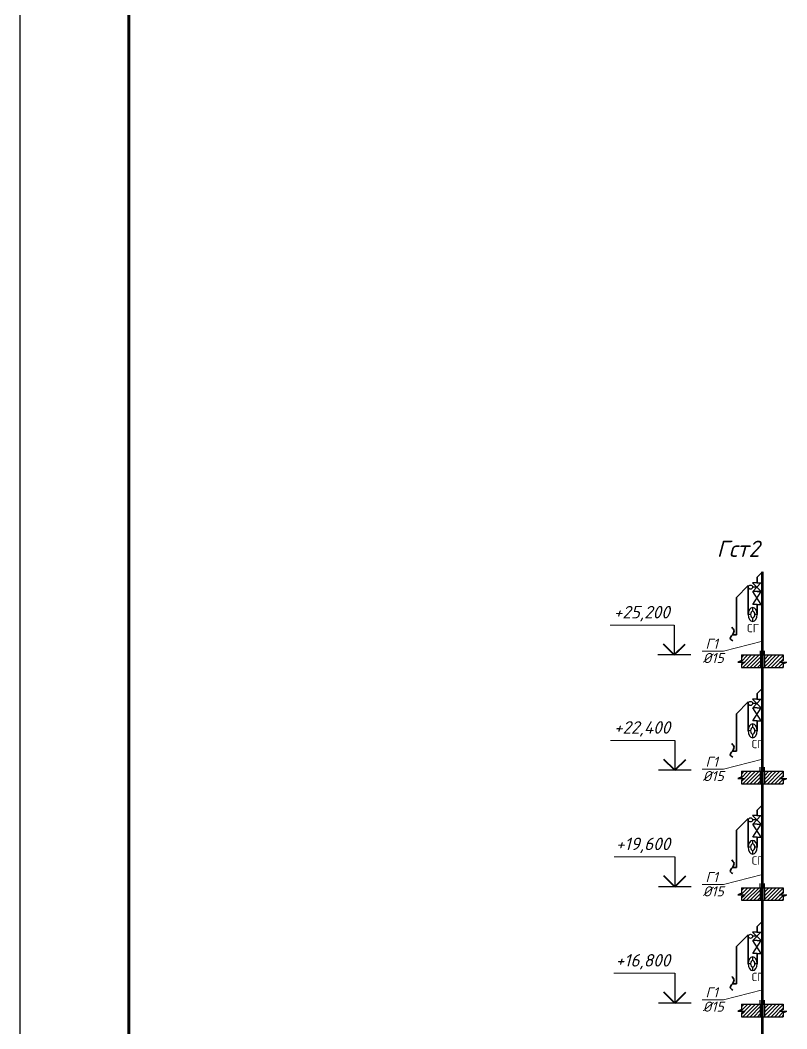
# Model space of a CAD drawing. Header units: millimetres. Extents: x -710977 to 10671, y -929782 to 89628.
# Drawn here: x 846.5 to 987.6, y 4422.6 to 4608.1 of the extents above; entities that cross this region are included whole.
import ezdxf

# ---------------------------------------------------------------- set-up
doc = ezdxf.new("R2010")
doc.units = ezdxf.units.MM
doc.header["$LTSCALE"] = 0.4
doc.layers.add('А1', color=7, linetype='Continuous')
doc.layers.add('аксонометрия', color=84, linetype='Continuous')
for name, color, linetype, lineweight in [('здания', 7, 'Continuous', 25), ('Надписи', 7, 'Continuous', 20), ('основной', 7, 'Continuous', 60)]:
    doc.layers.add(name, color=color, linetype=linetype, lineweight=lineweight)
doc.styles.add('Zhenka', font='isocpeur.ttf', dxfattribs={"height": 400})
doc.styles.add('текстовый', font='isocpeui.ttf', dxfattribs={"height": 5})
pattern_1 = [(45, (596.2527, 4344.9674), (-0.33808543, 0.33808543), [])]
pattern_2 = [(45, (596.2527, 4323.5474), (-0.33808543, 0.33808543), [])]

msp = doc.modelspace()

# ---------------------------------------------------------------- hatches: boundary and pattern name
at = {"layer": 'аксонометрия', "lineweight": 25}
h = msp.add_hatch(dxfattribs=at)
h.set_pattern_fill('ANSI31', scale=3.825, style=0)
h.set_pattern_definition([(45, (596.2527, 4387.78443), (-0.33808543, 0.33808543), [])])
h.paths.add_polyline_path([(982.688, 4489.054), (982.688, 4491.349), (979.245, 4491.349), (979.245, 4490.361), (978.567, 4490.048), (979.923, 4490.048), (979.245, 4489.736), (979.245, 4489.054)])
h = msp.add_hatch(dxfattribs=at)
h.set_pattern_fill('ANSI31', scale=3.825, style=0)
h.set_pattern_definition([(45, (596.2527, 4366.36443), (-0.33808543, 0.33808543), [])])
h.paths.add_polyline_path([(983.453, 4489.054), (986.895, 4489.054), (986.895, 4489.736), (987.573, 4490.048), (986.217, 4490.048), (986.895, 4490.361), (986.895, 4491.349), (983.453, 4491.349)])
h = msp.add_hatch(dxfattribs=at)
h.set_pattern_fill('ANSI31', scale=3.825, style=0)
h.set_pattern_definition([(45, (596.2527, 4366.3874), (-0.33808543, 0.33808543), [])])
h.paths.add_polyline_path([(982.688, 4467.657), (982.688, 4469.952), (979.245, 4469.952), (979.245, 4468.964), (978.567, 4468.651), (979.923, 4468.651), (979.245, 4468.339), (979.245, 4467.657)])
h = msp.add_hatch(dxfattribs=at)
h.set_pattern_fill('ANSI31', scale=3.825, style=0)
h.set_pattern_definition(pattern_1)
h.paths.add_polyline_path([(983.453, 4467.657), (986.895, 4467.657), (986.895, 4468.339), (987.573, 4468.651), (986.217, 4468.651), (986.895, 4468.964), (986.895, 4469.952), (983.453, 4469.952)])
h = msp.add_hatch(dxfattribs=at)
h.set_pattern_fill('ANSI31', scale=3.825, style=0)
h.set_pattern_definition(pattern_1)
h.paths.add_polyline_path([(982.688, 4446.237), (982.688, 4448.532), (979.245, 4448.532), (979.245, 4447.544), (978.567, 4447.231), (979.923, 4447.231), (979.245, 4446.919), (979.245, 4446.237)])
h = msp.add_hatch(dxfattribs=at)
h.set_pattern_fill('ANSI31', scale=3.825, style=0)
h.set_pattern_definition(pattern_2)
h.paths.add_polyline_path([(983.453, 4446.237), (986.895, 4446.237), (986.895, 4446.919), (987.573, 4447.231), (986.217, 4447.231), (986.895, 4447.544), (986.895, 4448.532), (983.453, 4448.532)])
h = msp.add_hatch(dxfattribs=at)
h.set_pattern_fill('ANSI31', scale=3.825, style=0)
h.set_pattern_definition(pattern_2)
h.paths.add_polyline_path([(982.688, 4424.817), (982.688, 4427.112), (979.245, 4427.112), (979.245, 4426.124), (978.567, 4425.811), (979.923, 4425.811), (979.245, 4425.499), (979.245, 4424.817)])
h = msp.add_hatch(dxfattribs=at)
h.set_pattern_fill('ANSI31', scale=3.825, style=0)
h.set_pattern_definition([(45, (596.2527, 4302.1274), (-0.33808543, 0.33808543), [])])
h.paths.add_polyline_path([(983.453, 4424.817), (986.895, 4424.817), (986.895, 4425.499), (987.573, 4425.811), (986.217, 4425.811), (986.895, 4426.124), (986.895, 4427.112), (983.453, 4427.112)])

# ---------------------------------------------------------------- linework, layer by layer
at = {"color": 7, "lineweight": 35}
for p, q in [((982.096, 4505.652), (983.07, 4506.626)), ((982.096, 4505.652), (982.096, 4504.629)), ((980.49, 4504.114), (978.326, 4501.951)), ((980.49, 4498.798), (980.49, 4504.114)), ((978.326, 4501.951), (978.326, 4495.066)), ((982.096, 4500.656), (982.096, 4498.798)), ((978.326, 4495.066), (977.561, 4495.066)), ((982.096, 4484.255), (983.07, 4485.229)), ((982.096, 4484.255), (982.096, 4483.232)), ((980.49, 4482.717), (978.326, 4480.554)), ((980.49, 4477.401), (980.49, 4482.717)), ((978.326, 4480.554), (978.326, 4473.669)), ((982.096, 4479.259), (982.096, 4477.401)), ((978.326, 4473.669), (977.561, 4473.669)), ((982.096, 4462.835), (983.07, 4463.809)), ((982.096, 4462.835), (982.096, 4461.812)), ((980.49, 4461.297), (978.326, 4459.134)), ((980.49, 4455.981), (980.49, 4461.297)), ((978.326, 4459.134), (978.326, 4452.249)), ((982.096, 4457.839), (982.096, 4455.981)), ((978.326, 4452.249), (977.561, 4452.249)), ((982.096, 4441.415), (983.07, 4442.389)), ((982.096, 4441.415), (982.096, 4440.392)), ((980.49, 4439.877), (978.326, 4437.714)), ((980.49, 4434.561), (980.49, 4439.877)), ((978.326, 4437.714), (978.326, 4430.829)), ((982.096, 4436.419), (982.096, 4434.561)), ((978.326, 4430.829), (977.561, 4430.829))]:
    msp.add_line(p, q, dxfattribs=at)
at = {"color": 7, "lineweight": 20}
for p, q in [((966.877, 4496.852), (955.075, 4496.852)), ((983.07, 4493.889), (975.936, 4492.074)), ((971.973, 4492.074), (975.936, 4492.074)), ((966.965, 4475.647), (955.163, 4475.647)), ((983.07, 4472.169), (975.936, 4470.354)), ((971.973, 4470.354), (975.936, 4470.354)), ((966.965, 4454.227), (955.821, 4454.227)), ((983.07, 4450.968), (975.936, 4449.153)), ((971.973, 4449.153), (975.936, 4449.153)), ((966.965, 4432.807), (955.756, 4432.807)), ((983.07, 4429.754), (975.936, 4427.939)), ((971.973, 4427.939), (975.936, 4427.939))]:
    msp.add_line(p, q, dxfattribs=at)
at = {"color": 7, "lineweight": 25}
for p, q in [((966.877, 4496.852), (966.877, 4491.349)), ((966.877, 4495.559), (966.877, 4491.349)), ((969.894, 4491.349), (963.859, 4491.349)), ((966.965, 4475.647), (966.965, 4470.143)), ((966.965, 4474.353), (966.965, 4470.143)), ((969.982, 4470.143), (963.948, 4470.143)), ((966.965, 4454.227), (966.965, 4448.723)), ((966.965, 4452.933), (966.965, 4448.723)), ((969.982, 4448.723), (963.948, 4448.723)), ((966.965, 4432.807), (966.965, 4427.303)), ((969.982, 4427.303), (963.948, 4427.303))]:
    msp.add_line(p, q, dxfattribs=at)
at = {"color": 7, "lineweight": 35}
for points in [[(977.455, 4496.474), (977.858, 4495.805), (977.561, 4495.066), (977.179, 4494.389), (977.621, 4493.947)], [(977.455, 4475.077), (977.858, 4474.407), (977.561, 4473.669), (977.179, 4472.992), (977.621, 4472.55)], [(977.455, 4453.657), (977.858, 4452.987), (977.561, 4452.249), (977.179, 4451.572), (977.621, 4451.13)], [(977.455, 4432.237), (977.858, 4431.567), (977.561, 4430.829), (977.179, 4430.152), (977.621, 4429.71)]]:
    msp.add_spline(points, degree=3, dxfattribs=at)
at = {"layer": 'А1'}
msp.add_line((846.544, 4268.791), (846.544, 4862.791), dxfattribs=at)
at = {"layer": 'аксонометрия', "color": 7, "lineweight": 53}
for p, q in [((983.07, 4485.229), (983.07, 4506.626)), ((983.07, 4313.869), (983.07, 4485.229))]:
    msp.add_line(p, q, dxfattribs=at)
at = {"layer": 'аксонометрия', "color": 7, "lineweight": 25}
for p, q in [((982.067, 4503.837), (981.272, 4503.837)), ((982.037, 4504.629), (981.285, 4504.629)), ((982.848, 4503.044), (981.285, 4504.629)), ((981.345, 4503.044), (982.788, 4504.629)), ((982.037, 4504.629), (982.788, 4504.629)), ((982.848, 4500.656), (981.345, 4503.044)), ((981.345, 4500.656), (982.848, 4503.044)), ((982.096, 4503.044), (981.345, 4503.044)), ((982.037, 4503.044), (981.345, 4503.044)), ((982.729, 4503.044), (982.037, 4503.044)), ((982.096, 4503.044), (982.848, 4503.044)), ((981.293, 4499.399), (981.293, 4500.062)), ((982.096, 4500.656), (981.345, 4500.656)), ((982.096, 4500.656), (982.848, 4500.656)), ((980.894, 4498.798), (980.49, 4498.798)), ((981.293, 4497.533), (981.293, 4498.197)), ((982.096, 4498.798), (981.692, 4498.798)), ((979.245, 4490.361), (978.567, 4490.048)), ((979.245, 4491.349), (986.895, 4491.349)), ((979.245, 4491.349), (979.245, 4490.361)), ((982.7, 4491.349), (982.7, 4492.114)), ((982.7, 4491.349), (982.7, 4489.054)), ((983.465, 4491.349), (983.465, 4492.114)), ((983.465, 4491.349), (983.465, 4489.054)), ((986.895, 4490.361), (986.217, 4490.048)), ((986.895, 4491.349), (986.895, 4490.361)), ((978.567, 4490.048), (979.923, 4490.048)), ((979.245, 4489.736), (979.923, 4490.048)), ((979.245, 4489.736), (979.245, 4489.054)), ((979.245, 4489.054), (986.895, 4489.054)), ((986.217, 4490.048), (987.573, 4490.048)), ((986.895, 4489.736), (987.573, 4490.048)), ((986.895, 4489.736), (986.895, 4489.054)), ((982.037, 4483.232), (981.285, 4483.232)), ((982.848, 4481.647), (981.285, 4483.232)), ((981.345, 4481.647), (982.788, 4483.232)), ((982.037, 4483.232), (982.788, 4483.232)), ((982.067, 4482.44), (981.272, 4482.44)), ((982.096, 4481.647), (981.345, 4481.647)), ((982.848, 4479.259), (981.345, 4481.647)), ((981.345, 4479.259), (982.848, 4481.647)), ((982.096, 4481.647), (982.848, 4481.647)), ((982.096, 4479.259), (981.345, 4479.259)), ((982.096, 4479.259), (982.848, 4479.259)), ((980.894, 4477.401), (980.49, 4477.401)), ((981.293, 4478.002), (981.293, 4478.665)), ((982.096, 4477.401), (981.692, 4477.401)), ((981.293, 4476.136), (981.293, 4476.8)), ((979.245, 4469.952), (986.895, 4469.952)), ((979.245, 4469.952), (979.245, 4468.964)), ((982.688, 4469.952), (982.688, 4470.717)), ((982.688, 4469.952), (982.688, 4467.657)), ((983.453, 4469.952), (983.453, 4470.717)), ((983.453, 4469.952), (983.453, 4467.657)), ((986.895, 4469.952), (986.895, 4468.964)), ((979.245, 4468.964), (978.567, 4468.651)), ((978.567, 4468.651), (979.923, 4468.651)), ((979.245, 4468.339), (979.923, 4468.651)), ((979.245, 4468.339), (979.245, 4467.657)), ((986.895, 4468.964), (986.217, 4468.651)), ((986.217, 4468.651), (987.573, 4468.651)), ((986.895, 4468.339), (987.573, 4468.651)), ((986.895, 4468.339), (986.895, 4467.657)), ((979.245, 4467.657), (986.895, 4467.657)), ((982.067, 4461.02), (981.272, 4461.02)), ((982.037, 4461.812), (981.285, 4461.812)), ((982.848, 4460.227), (981.285, 4461.812)), ((981.345, 4460.227), (982.788, 4461.812)), ((982.037, 4461.812), (982.788, 4461.812)), ((982.096, 4460.227), (981.345, 4460.227)), ((982.848, 4457.839), (981.345, 4460.227)), ((981.345, 4457.839), (982.848, 4460.227)), ((982.096, 4460.227), (982.848, 4460.227)), ((981.293, 4456.582), (981.293, 4457.245)), ((982.096, 4457.839), (981.345, 4457.839)), ((982.096, 4457.839), (982.848, 4457.839)), ((980.894, 4455.981), (980.49, 4455.981)), ((981.293, 4454.716), (981.293, 4455.38)), ((982.096, 4455.981), (981.692, 4455.981)), ((979.245, 4448.532), (986.895, 4448.532)), ((979.245, 4448.532), (979.245, 4447.544)), ((982.688, 4448.532), (982.688, 4449.297)), ((982.688, 4448.532), (982.688, 4446.237)), ((983.453, 4448.532), (983.453, 4449.297)), ((983.453, 4448.532), (983.453, 4446.237)), ((986.895, 4448.532), (986.895, 4447.544)), ((979.245, 4447.544), (978.567, 4447.231)), ((978.567, 4447.231), (979.923, 4447.231)), ((979.245, 4446.919), (979.923, 4447.231)), ((979.245, 4446.919), (979.245, 4446.237)), ((979.245, 4446.237), (986.895, 4446.237)), ((986.895, 4447.544), (986.217, 4447.231)), ((986.217, 4447.231), (987.573, 4447.231)), ((986.895, 4446.919), (987.573, 4447.231)), ((986.895, 4446.919), (986.895, 4446.237)), ((982.037, 4440.392), (981.285, 4440.392)), ((982.848, 4438.807), (981.285, 4440.392)), ((981.345, 4438.807), (982.788, 4440.392)), ((982.037, 4440.392), (982.788, 4440.392)), ((982.067, 4439.6), (981.272, 4439.6)), ((982.096, 4438.807), (981.345, 4438.807)), ((982.848, 4436.419), (981.345, 4438.807)), ((981.345, 4436.419), (982.848, 4438.807)), ((982.096, 4438.807), (982.848, 4438.807)), ((981.293, 4435.162), (981.293, 4435.825)), ((982.096, 4436.419), (981.345, 4436.419)), ((982.096, 4436.419), (982.848, 4436.419)), ((980.894, 4434.561), (980.49, 4434.561)), ((981.293, 4433.296), (981.293, 4433.96)), ((982.096, 4434.561), (981.692, 4434.561)), ((982.688, 4427.112), (982.688, 4427.877)), ((983.453, 4427.112), (983.453, 4427.877)), ((979.245, 4426.124), (978.567, 4425.811)), ((978.567, 4425.811), (979.923, 4425.811)), ((979.245, 4427.112), (986.895, 4427.112)), ((979.245, 4427.112), (979.245, 4426.124)), ((979.245, 4425.499), (979.923, 4425.811)), ((979.245, 4425.499), (979.245, 4424.817)), ((982.688, 4427.112), (982.688, 4424.817)), ((983.453, 4427.112), (983.453, 4424.817)), ((986.895, 4426.124), (986.217, 4425.811)), ((986.217, 4425.811), (987.573, 4425.811)), ((986.895, 4427.112), (986.895, 4426.124)), ((986.895, 4425.499), (987.573, 4425.811)), ((986.895, 4425.499), (986.895, 4424.817)), ((979.245, 4424.817), (986.895, 4424.817))]:
    msp.add_line(p, q, dxfattribs=at)
at = {"layer": 'аксонометрия', "color": 7, "lineweight": 50}
msp.add_line((983.07, 4485.229), (983.07, 4489.054), dxfattribs=at)
at = {"layer": 'аксонометрия', "color": 7, "lineweight": 25}
for centre in [(980.889, 4503.837), (980.889, 4482.44), (980.889, 4461.02), (980.889, 4439.6)]:
    msp.add_circle(centre, 0.383, dxfattribs=at)
at = {"layer": 'аксонометрия', "color": 7, "lineweight": 25, "extrusion": (0, 0, -1)}
for centre, major_axis, ratio in [((981.293, 4498.798), (0, -1.264), 0.6353435), ((981.293, 4498.798), (0, -0.601), 0.6634455), ((981.293, 4477.401), (0, -1.264), 0.6353435), ((981.293, 4477.401), (0, -0.601), 0.6634455), ((981.293, 4455.981), (0, -1.264), 0.6353435), ((981.293, 4455.981), (0, -0.601), 0.6634455), ((981.293, 4434.561), (0, -1.264), 0.6353435), ((981.293, 4434.561), (0, -0.601), 0.6634455)]:
    msp.add_ellipse(centre, major_axis=major_axis, ratio=ratio, dxfattribs=at)
at = {"layer": 'Надписи', "color": 7, "linetype": 'ByBlock', "lineweight": 40, "ltscale": 0.2}
for p, q in [((966.877, 4491.349), (964.877, 4493.349)), ((966.877, 4491.349), (965.903, 4492.322)), ((966.877, 4491.349), (968.877, 4493.349)), ((966.877, 4491.349), (967.85, 4492.322)), ((966.965, 4470.143), (964.965, 4472.143)), ((966.965, 4470.143), (968.965, 4472.143)), ((966.965, 4470.143), (965.991, 4471.117)), ((966.965, 4470.143), (967.939, 4471.117)), ((966.965, 4448.723), (964.965, 4450.723)), ((966.965, 4448.723), (965.991, 4449.697)), ((966.965, 4448.723), (968.965, 4450.723)), ((966.965, 4448.723), (967.939, 4449.697)), ((966.965, 4427.303), (964.965, 4429.303)), ((966.965, 4427.303), (968.965, 4429.303))]:
    msp.add_line(p, q, dxfattribs=at)
at = {"layer": 'основной'}
msp.add_line((866.544, 4273.791), (866.544, 4857.791), dxfattribs=at)

# ---------------------------------------------------------------- texts
at = {"color": 7, "lineweight": 35, "insert": (974.685, 4512.392), "char_height": 3, "width": 19.4202, "attachment_point": 1, "style": 'текстовый'}
msp.add_mtext('{\\fISOCPEUR|b0|i1|c204|p34;Гст2}', dxfattribs=at)
at = {"color": 7, "lineweight": 20, "char_height": 2.295, "width": 11.43295, "attachment_point": 3, "style": 'текстовый'}
for s, insert in [('{\\fISOCPEUR|b0|i1|c0|p34;+2\\fISOCPEUR|b0|i1|c204|p34;5\\fISOCPEUR|b0|i1|c0|p34;,\\fISOCPEUR|b0|i1|c204|p34;2\\fISOCPEUR|b0|i1|c0|p34;00}', (966.042, 4500.376)), ('{\\fISOCPEUR|b0|i1|c0|p34;+22,400}', (966.13, 4479.17)), ('{\\fISOCPEUR|b0|i1|c0|p34;+19,600}', (966.13, 4457.75)), ('{\\fISOCPEUR|b0|i1|c0|p34;+16,800}', (966.13, 4436.33))]:
    msp.add_mtext(s, dxfattribs=dict(at, insert=insert))
at = {"layer": 'аксонометрия', "color": 7, "lineweight": 40, "insert": (980.264, 4497.063), "char_height": 1.53, "width": 2.3327, "attachment_point": 1, "style": 'Zhenka'}
msp.add_mtext('СГ', dxfattribs=at)
at = {"layer": 'аксонометрия', "color": 7, "lineweight": 50, "char_height": 1.53, "width": 2.3327, "attachment_point": 1, "style": 'Zhenka'}
for insert in [(981.111, 4475.733), (981.111, 4454.313), (981.111, 4432.893)]:
    msp.add_mtext('СГ', dxfattribs=dict(at, insert=insert))
at = {"layer": 'здания', "color": 7, "lineweight": 20, "char_height": 1.848, "width": 13.48137, "attachment_point": 1, "style": 'текстовый'}
for s, insert in [('{\\fISOCPEUR|b0|i1|c204|p34;Г1}', (972.614, 4494.358)), ('{\\fISOCPEUR|b0|i1|c204|p34;%%C15}', (972.115, 4491.721)), ('{\\fISOCPEUR|b0|i1|c204|p34;Г1}', (972.614, 4472.638)), ('{\\fISOCPEUR|b0|i1|c204|p34;%%C15}', (972.115, 4470.001)), ('{\\fISOCPEUR|b0|i1|c204|p34;Г1}', (972.614, 4451.437)), ('{\\fISOCPEUR|b0|i1|c204|p34;%%C15}', (972.115, 4448.8)), ('{\\fISOCPEUR|b0|i1|c204|p34;Г1}', (972.614, 4430.223)), ('{\\fISOCPEUR|b0|i1|c204|p34;%%C15}', (972.115, 4427.586))]:
    msp.add_mtext(s, dxfattribs=dict(at, insert=insert))

doc.saveas('drawing.dxf')
